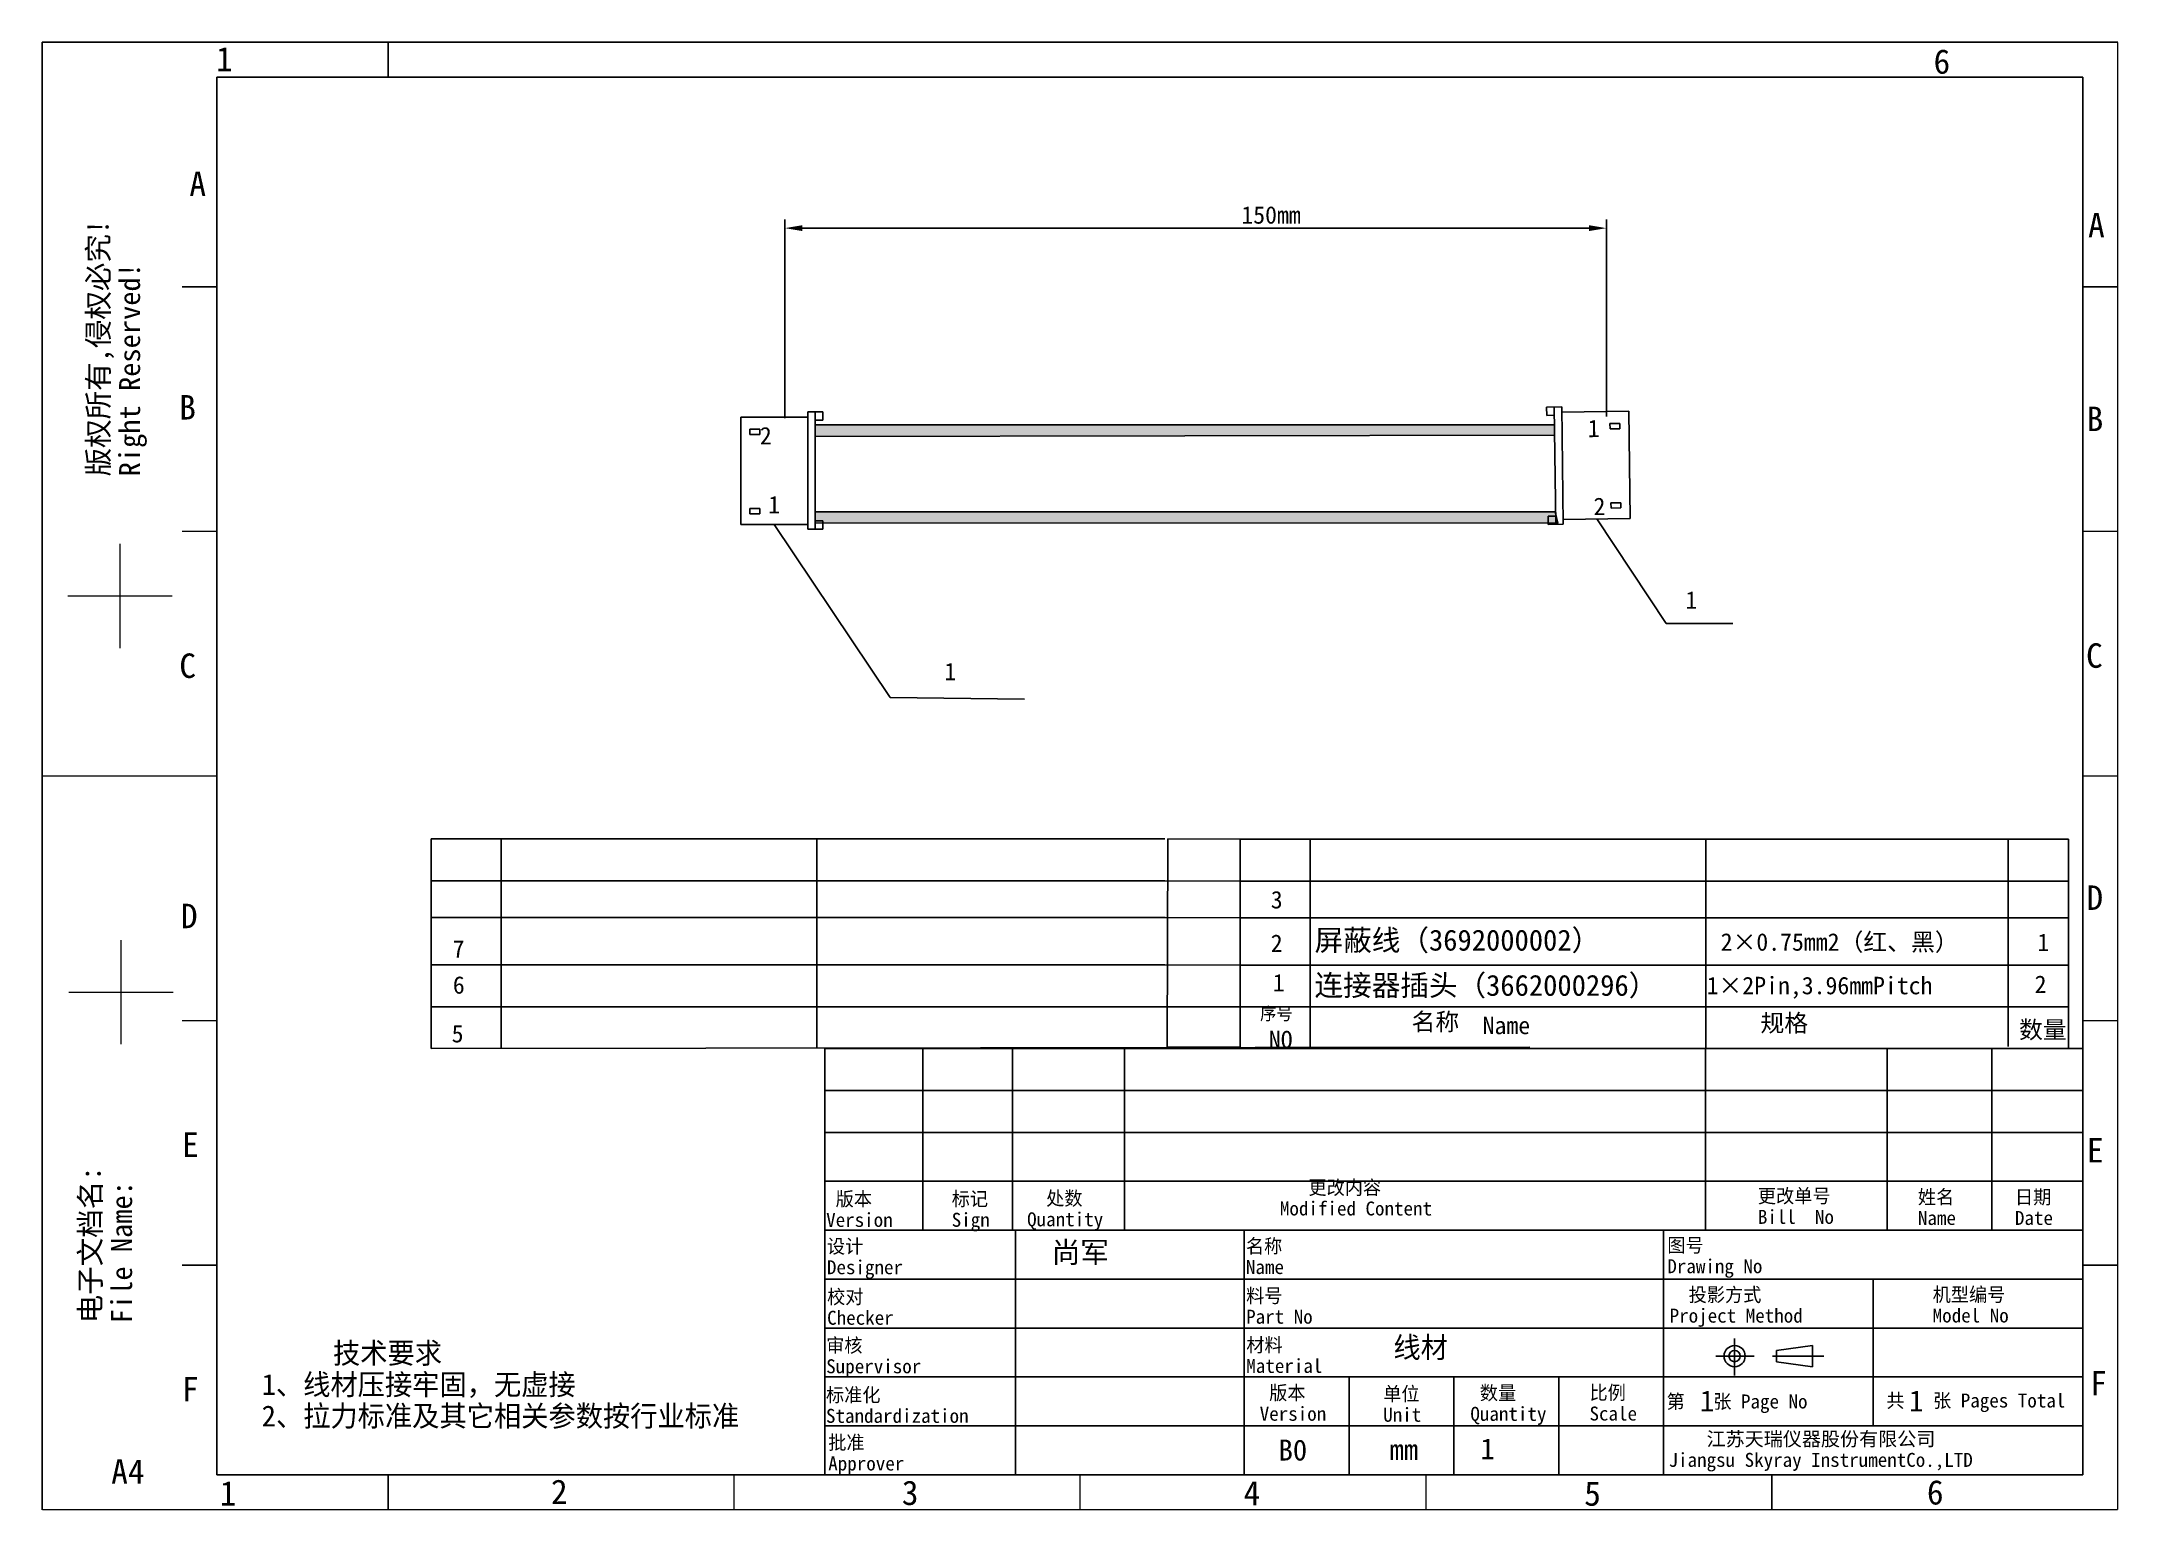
# Model space of a CAD drawing. Header units: millimetres. Extents: x 204 to 501, y 120 to 331.
import ezdxf

# ---------------------------------------------------------------- set-up
doc = ezdxf.new("R2010")
doc.units = ezdxf.units.MM
doc.styles.add('TEXTSTYLE_2', font='simfang_0.ttf')
doc.dimstyles.new('ISO-25', dxfattribs={"dimtxt": 2.5, "dimasz": 2.5, "dimexe": 1.25, "dimexo": 0.625, "dimtad": 1, "dimdsep": 46, "dimtxsty": 'Standard', "dimcen": 2.5, "dimadec": 0, "dimazin": 0, "dimtfac": 1, "dimtmove": 0, "dimatfit": 3, "dimfxl": 1, "dimarcsym": 0})

# ---------------------------------------------------------------- blocks, each defined once
blk = doc.blocks.new('*D8')
at = {"color": 0, "lineweight": -2}
for p, q in [((310.13, 276.71), (310.13, 305.17)), ((312.63, 303.92), (425.18, 303.92)), ((427.68, 276.96), (427.68, 305.17))]:
    blk.add_line(p, q, dxfattribs=at)
at = {"color": 0}
for points in [[(312.63, 304.34), (312.63, 303.5), (310.13, 303.92)], [(425.18, 304.34), (425.18, 303.5), (427.68, 303.92)]]:
    blk.add_solid(points, dxfattribs=at)
at = {"layer": 'Defpoints', "color": 0}
for p in [(427.68, 303.92), (310.13, 276.09), (427.68, 276.34)]:
    blk.add_point(p, dxfattribs=at)
at = {"color": 0, "insert": (379.69, 305.79), "char_height": 2.5, "attachment_point": 5}
blk.add_mtext('150mm', dxfattribs=at)

msp = doc.modelspace()

# ---------------------------------------------------------------- hatches: boundary and pattern name
h = msp.add_hatch(color=256)
h.set_gradient(color1=(228, 7, 11), color2=(254, 230, 231), one_color=1, tint=0.95)
h.paths.add_polyline_path([(314.472, 275.774), (420.239, 275.774), (420.264, 274.319), (314.468, 274.121)])
h = msp.add_hatch(color=256)
h.set_gradient(color1=(228, 7, 11), color2=(254, 230, 231), one_color=1, tint=0.95)
h.paths.add_polyline_path([(314.468, 263.34), (420.368, 263.34), (420.724, 261.687), (314.473, 261.742)])
h = msp.add_hatch(color=256)
h.set_gradient(color2=(242, 242, 242), one_color=1, tint=0.95)
h.paths.add_polyline_path([(314.468, 263.34), (420.368, 263.34), (420.724, 261.687), (314.473, 261.742)])

# ---------------------------------------------------------------- linework, layer by layer
at = {"linetype": 'Continuous'}
for p, q in [((203.855, 120.524), (203.855, 330.524)), ((203.855, 330.524), (500.855, 330.524)), ((228.855, 125.524), (228.855, 325.524)), ((228.855, 325.524), (495.855, 325.524)), ((495.855, 125.524), (495.855, 325.524)), ((315.855, 125.524), (315.855, 186.524)), ((315.855, 186.524), (495.855, 186.524)), ((329.866, 160.524), (329.866, 186.524)), ((342.702, 160.524), (342.702, 186.524)), ((358.721, 160.524), (358.721, 186.524)), ((441.855, 160.524), (441.855, 186.524)), ((467.855, 160.524), (467.855, 186.524)), ((482.855, 160.524), (482.855, 186.524)), ((315.855, 180.524), (495.855, 180.524)), ((315.855, 174.524), (495.855, 174.524)), ((315.855, 167.524), (495.855, 167.524)), ((315.855, 160.524), (495.855, 160.524)), ((343.124, 125.524), (343.124, 160.524)), ((375.855, 125.524), (375.855, 160.524)), ((435.855, 125.524), (435.855, 160.524)), ((315.855, 153.524), (495.855, 153.524)), ((465.855, 132.524), (465.855, 153.524)), ((315.855, 146.524), (495.855, 146.524)), ((446.029, 145.014), (446.029, 139.735)), ((457.192, 144.022), (452.017, 143.318)), ((452.017, 143.318), (452.017, 141.704)), ((457.192, 144.022), (457.192, 141)), ((443.347, 142.511), (448.806, 142.511)), ((451.447, 142.511), (458.801, 142.511)), ((452.017, 141.704), (457.192, 141)), ((315.855, 139.524), (495.855, 139.524)), ((390.855, 125.524), (390.855, 139.524)), ((405.855, 125.524), (405.855, 139.524)), ((420.855, 125.524), (420.855, 139.524)), ((315.855, 132.524), (495.855, 132.524)), ((228.855, 125.524), (495.855, 125.524))]:
    msp.add_line(p, q, dxfattribs=at)
at = {"color": 7, "linetype": 'Continuous'}
for p, q in [((303.803, 276.866), (303.803, 261.518)), ((313.388, 276.866), (303.803, 276.866)), ((313.388, 277.616), (313.388, 260.836)), ((315.548, 277.616), (313.388, 277.616)), ((314.468, 277.616), (314.468, 260.836)), ((314.468, 276.433), (315.548, 276.433)), ((315.548, 276.433), (315.548, 277.616)), ((419.128, 278.311), (421.288, 278.341)), ((419.144, 277.129), (419.128, 278.311)), ((420.224, 277.143), (419.144, 277.129)), ((420.208, 278.326), (420.434, 261.547)), ((421.288, 278.341), (421.514, 261.562)), ((421.298, 277.591), (430.882, 277.72)), ((430.882, 277.72), (431.088, 262.373)), ((305.127, 274.381), (305.127, 275.141)), ((305.127, 275.141), (306.524, 275.141)), ((306.524, 275.141), (306.524, 274.381)), ((429.582, 275.976), (428.186, 275.958)), ((428.186, 275.958), (428.196, 275.198)), ((429.592, 275.216), (429.582, 275.976)), ((429.734, 264.637), (428.338, 264.619)), ((428.338, 264.619), (428.348, 263.859)), ((429.744, 263.877), (429.734, 264.637)), ((305.127, 263.801), (306.524, 263.801)), ((305.127, 263.041), (305.127, 263.801)), ((306.524, 263.041), (305.127, 263.041)), ((306.524, 263.801), (306.524, 263.041)), ((314.468, 262.018), (315.548, 262.018)), ((315.548, 260.835), (315.548, 262.018)), ((420.418, 262.729), (419.338, 262.715)), ((419.354, 261.532), (419.338, 262.715)), ((419.354, 261.532), (421.514, 261.562)), ((421.504, 262.244), (431.088, 262.373)), ((428.348, 263.859), (429.744, 263.877)), ((313.388, 261.518), (303.803, 261.518)), ((315.548, 260.835), (313.388, 260.836))]:
    msp.add_line(p, q, dxfattribs=at)
for p, q in [((305.127, 274.381), (306.524, 274.381)), ((429.592, 275.216), (428.196, 275.198)), ((426.296, 262.308), (436.222, 247.328)), ((308.596, 261.518), (325.198, 236.77)), ((436.222, 247.328), (445.788, 247.328)), ((325.198, 236.77), (344.421, 236.53)), ((364.942, 216.515), (375.295, 216.474)), ((364.516, 210.515), (375.295, 210.474)), ((259.51, 205.269), (364.519, 205.269)), ((364.519, 205.269), (375.295, 205.228)), ((375.289, 205.228), (493.785, 205.228)), ((364.516, 198.515), (375.295, 198.474)), ((364.516, 192.515), (375.295, 192.474)), ((416.709, 186.724), (259.516, 186.515)), ((364.83, 186.724), (375.295, 186.724))]:
    msp.add_line(p, q)
at = {"linetype": 'Continuous', "lineweight": -3}
for p, q in [((259.516, 216.515), (364.516, 216.515)), ((259.516, 186.515), (259.516, 216.515)), ((269.516, 186.515), (269.516, 216.515)), ((314.713, 186.515), (314.713, 216.515)), ((364.83, 186.724), (364.942, 216.515)), ((375.295, 216.474), (493.785, 216.474)), ((375.295, 186.474), (375.295, 216.474)), ((385.295, 186.474), (385.295, 216.474)), ((441.897, 186.474), (441.897, 216.474)), ((485.172, 186.793), (485.172, 216.474)), ((493.785, 186.474), (493.785, 216.474)), ((495.855, 186.524), (495.855, 216.524)), ((259.516, 210.515), (364.516, 210.515)), ((375.295, 210.474), (493.785, 210.474)), ((259.516, 198.515), (364.516, 198.515)), ((375.295, 198.474), (493.785, 198.474)), ((259.516, 192.515), (364.516, 192.515)), ((375.295, 192.474), (493.785, 192.474))]:
    msp.add_line(p, q, dxfattribs=at)
at = {"linetype": 'Continuous', "lineweight": 0}
msp.add_line((342.405, 186.724), (342.405, 186.724), dxfattribs=at)
at = {"linetype": 'Continuous', "const_width": 0.2}
for points in [[(253.355, 325.524), (253.355, 330.524)], [(500.855, 120.524), (500.855, 330.524)], [(228.855, 295.524), (223.855, 295.524)], [(495.855, 295.524), (500.855, 295.524)], [(214.971, 258.748), (214.971, 243.792)], [(228.855, 260.524), (223.855, 260.524)], [(495.855, 260.524), (500.855, 260.524)], [(207.493, 251.27), (222.45, 251.27)], [(228.855, 225.524), (203.855, 225.524)], [(495.855, 225.524), (500.855, 225.524)], [(215.118, 202.061), (215.118, 187.104)], [(207.64, 194.583), (222.597, 194.583)], [(228.855, 190.524), (223.855, 190.524)], [(495.855, 190.524), (500.855, 190.524)], [(228.855, 155.524), (223.855, 155.524)], [(495.855, 155.524), (500.855, 155.524)], [(253.355, 125.524), (253.355, 120.524)], [(302.855, 125.524), (302.855, 120.524)], [(352.355, 125.524), (352.355, 120.524)], [(401.855, 125.524), (401.855, 120.524)], [(451.355, 125.524), (451.355, 120.524)], [(203.855, 120.524), (500.855, 120.524)]]:
    msp.add_lwpolyline(points, dxfattribs=at)
for points in [[(314.472, 275.774), (420.239, 275.774), (420.264, 274.319), (314.468, 274.121)], [(314.468, 263.34), (420.368, 263.34), (420.724, 261.687), (314.473, 261.742)]]:
    msp.add_lwpolyline(points, close=True)
at = {"linetype": 'Continuous'}
for radius in [1.511, 0.807]:
    msp.add_circle((446.029, 142.511), radius, dxfattribs=at)

# ---------------------------------------------------------------- texts
at = {"linetype": 'Continuous', "char_height": 3.5, "line_spacing_factor": 0.9, "style": 'TEXTSTYLE_2'}
for s, insert, width, attachment_point in [('1', (228.732, 329.87), 2.42804, 1), ('6', (474.498, 329.514), 2.42804, 1), ('A', (227.294, 312.026), 2.42804, 3), ('A', (496.609, 306.112), 2.42804, 1), ('B', (223.46, 280.036), 2.42804, 1), ('B', (496.398, 278.38), 2.42804, 1), ('C', (496.318, 244.508), 2.42804, 1), ('C', (223.472, 243.058), 2.42804, 1), ('D\\P ', (496.378, 209.861), 2.42804, 1), ('D', (223.702, 207.246), 2.42804, 1), ('E', (223.876, 174.525), 2.42804, 1), ('E', (496.447, 173.717), 2.42804, 1), ('F', (496.922, 140.385), 2.42804, 1), ('F', (223.858, 139.539), 2.42804, 1), ('A4', (213.729, 127.754), 4.85609, 1), ('1', (229.247, 124.628), 2.42804, 1), ('2', (276.651, 124.852), 2.42804, 1), ('3', (326.857, 124.703), 2.42804, 1), ('4', (375.758, 124.655), 2.42804, 1), ('5', (424.505, 124.607), 2.42804, 1), ('6', (473.548, 124.774), 2.42804, 1)]:
    msp.add_mtext(s, dxfattribs=dict(at, insert=insert, width=width, attachment_point=attachment_point))
at = {"linetype": 'Continuous', "attachment_point": 1, "rotation": 90, "line_spacing_factor": 0.9, "style": 'TEXTSTYLE_2'}
for s, insert, char_height, width in [('版权所有,侵权必究!\\PRight Reserved!', (210.372, 268.398), 2.99125, 37.26366), ('电子文档名:\\PFile Name:', (209.225, 147.206), 2.9912, 22.77101)]:
    msp.add_mtext(s, dxfattribs=dict(at, insert=insert, char_height=char_height, width=width))
at = {"char_height": 2.5, "width": 13.46078, "attachment_point": 3, "rotation": 0.76951}
for s, insert in [('   \\P   1', (426.637, 280.691)), ('   \\P  2', (427.464, 269.539))]:
    msp.add_mtext(s, dxfattribs=dict(at, insert=insert))
at = {"attachment_point": 1}
for s, insert, char_height, width in [('   \\P   2', (301.436, 279.638), 2.5, 13.46078), ('   \\P  1', (304.34, 269.765), 2.5, 13.46078), ('   \\P   1', (433.885, 256.118), 2.5, 13.46078), ('   \\P   1', (327.841, 245.89), 2.5, 13.46078), ('{\\fSimSun|b0|i0|c0|p2;3}', (379.65, 209.074), 2.5, 4.48889), ('{\\fSimSun|b0|i0|c0|p2;2}', (379.65, 202.844), 2.5, 4.48889), ('{\\fSimSun|b0|i0|c134|p2;屏蔽线（\\fSimSun|b0|i0|c0|p2;36920000\\fSimSun|b0|i0|c134|p2;02）}', (385.923, 203.537), 3, 52.764), ('{\\fSimSun|b0|i0|c0|p2;2×0.75mm2\\fSimSun|b0|i0|c134|p2;（红、黑）}', (444.034, 203.026), 2.5, 45.00735), ('7', (262.574, 202.023), 2.5, 7.83548), ('6', (262.611, 196.872), 2.5, 7.83548), ('{\\fSimSun|b0|i0|c0|p2;1}', (379.94, 197.191), 2.5, 4.48889), ('{\\fFangSong_GB2312|b0|i0|c134|p49;连接器插头（3662000296）}', (385.914, 197.072), 3, 51.75895), ('1×2Pin,3.96mmPitch', (442.027, 196.788), 2.5, 38.45404), ('5', (262.442, 189.902), 2.5, 10)]:
    msp.add_mtext(s, dxfattribs=dict(at, insert=insert, char_height=char_height, width=width))
at = {"linetype": 'Continuous', "lineweight": -3, "char_height": 2.5, "attachment_point": 1}
for s, insert, width in [('{\\fSimSun|b0|i0|c134|p2;1}', (489.343, 202.974), 3.72973), ('{\\fSimSun|b0|i0|c134|p2;2}', (488.958, 196.974), 3.72973), ('{\\fSimSun|b0|i0|c0|p2;Name}', (409.968, 191.083), 6.81081), ('{\\fSimSun|b0|i0|c0|p2;NO}', (379.382, 189.059), 4.04324)]:
    msp.add_mtext(s, dxfattribs=dict(at, insert=insert, width=width))
at = {"color": 7, "linetype": 'Continuous', "lineweight": -3, "attachment_point": 1}
for s, insert, char_height, width in [('序号', (378.12, 192.422), 1.8, 9.69265), ('{\\fSimSun|b0|i0|c134|p2;名称}', (399.804, 191.606), 2.5, 11.06526), ('{\\fSimSun|b0|i0|c134|p2;规格}', (449.727, 191.426), 2.5, 12.06), ('{\\fSimSun|b0|i0|c134|p2;数量}', (486.727, 190.469), 2.5, 9.42222)]:
    msp.add_mtext(s, dxfattribs=dict(at, insert=insert, char_height=char_height, width=width))
at = {"linetype": 'Continuous', "attachment_point": 1, "line_spacing_factor": 0.9}
for s, insert, char_height, width in [('   更改内容\\PModified Content', (380.961, 167.638), 2, 45.80974), ('更改单号\\PBill  No', (449.359, 166.436), 2, 18.15195), ('姓名\\PName', (472.255, 166.284), 2, 5.54982), ('日期\\PDate', (486.141, 166.284), 2, 5.54982), (' 版本\\PVersion', (316.031, 166.004), 2, 9.71218), ('标记\\PSign', (333.996, 166.015), 2, 10.61752), ('  处数\\PQuantity', (344.791, 166.086), 2, 14.09474), ('设计\\PDesigner', (316.14, 159.231), 2, 11.09963), ('{\\fSimSun|b0|i0|c134|p2;尚军}', (348.306, 158.872), 3, 22.85978), ('名称\\PName', (376.096, 159.261), 2, 5.54982), ('图号\\PDrawing No', (436.4, 159.377), 2, 23.83262), ('校对\\PChecker', (316.169, 151.998), 2, 9.71218), ('料号\\PPart No', (376.13, 152.153), 2, 9.71218), ('  投影方式\\PProject Method', (436.731, 152.301), 2, 29.17821), ('机型编号\\PModel No', (474.37, 152.325), 2, 11.09963), ('线材', (397.204, 145.265), 3, 8.30258), ('     技术要求\\P1、线材压接牢固，无虚接\\P2、拉力标准及其它相关参数按行业标准\\P ', (235.253, 144.448), 3, 72.65314), ('审核\\PSupervisor', (316.037, 145.055), 2, 13.87454), ('材料\\PMaterial', (376.157, 145.114), 2, 11.09963), ('标准化\\PStandardization', (316.006, 137.965), 2, 20.81181), (' 版本\\PVersion', (378.068, 138.266), 2, 9.71218), ('单位\\PUnit', (395.742, 138.121), 2, 5.54982), (' 数量\\PQuantity', (408.217, 138.252), 2, 11.09963), ('比例\\PScale', (425.263, 138.292), 2, 6.93727), ('第   张 Page No', (436.298, 137.021), 2, 28.79031), ('1', (441.069, 137.609), 3, 2.08118), ('共   张 Pages Total', (467.747, 137.16), 2, 26.34686), ('1', (470.98, 137.609), 3, 2.08118), ('批准\\PApprover', (316.329, 131.148), 2, 11.09963), ('    {\\fFangSong_GB2312|b0|i0|c134|p49;江苏天瑞仪器股份有限公司}\\PJiangsu Skyray InstrumentCo.,LTD', (436.573, 131.665), 2, 61.46143), ('B0', (380.777, 130.568), 3, 4.16236), ('mm', (396.661, 130.64), 3, 4.16236), ('1', (409.654, 130.741), 3, 2.08118)]:
    msp.add_mtext(s, dxfattribs=dict(at, insert=insert, char_height=char_height, width=width))

# ---------------------------------------------------------------- dimensions: what is measured, and where the dimension line sits
dim = msp.add_linear_dim(base=(427.679, 303.919), p1=(310.134, 276.089), p2=(427.679, 276.338), text='150mm', dimstyle='ISO-25')
dim.commit()
dim.dimension.update_dxf_attribs({"geometry": '*D8', "text_midpoint": (379.695, 303.919), "dimtype": 160})

doc.saveas('drawing.dxf')
